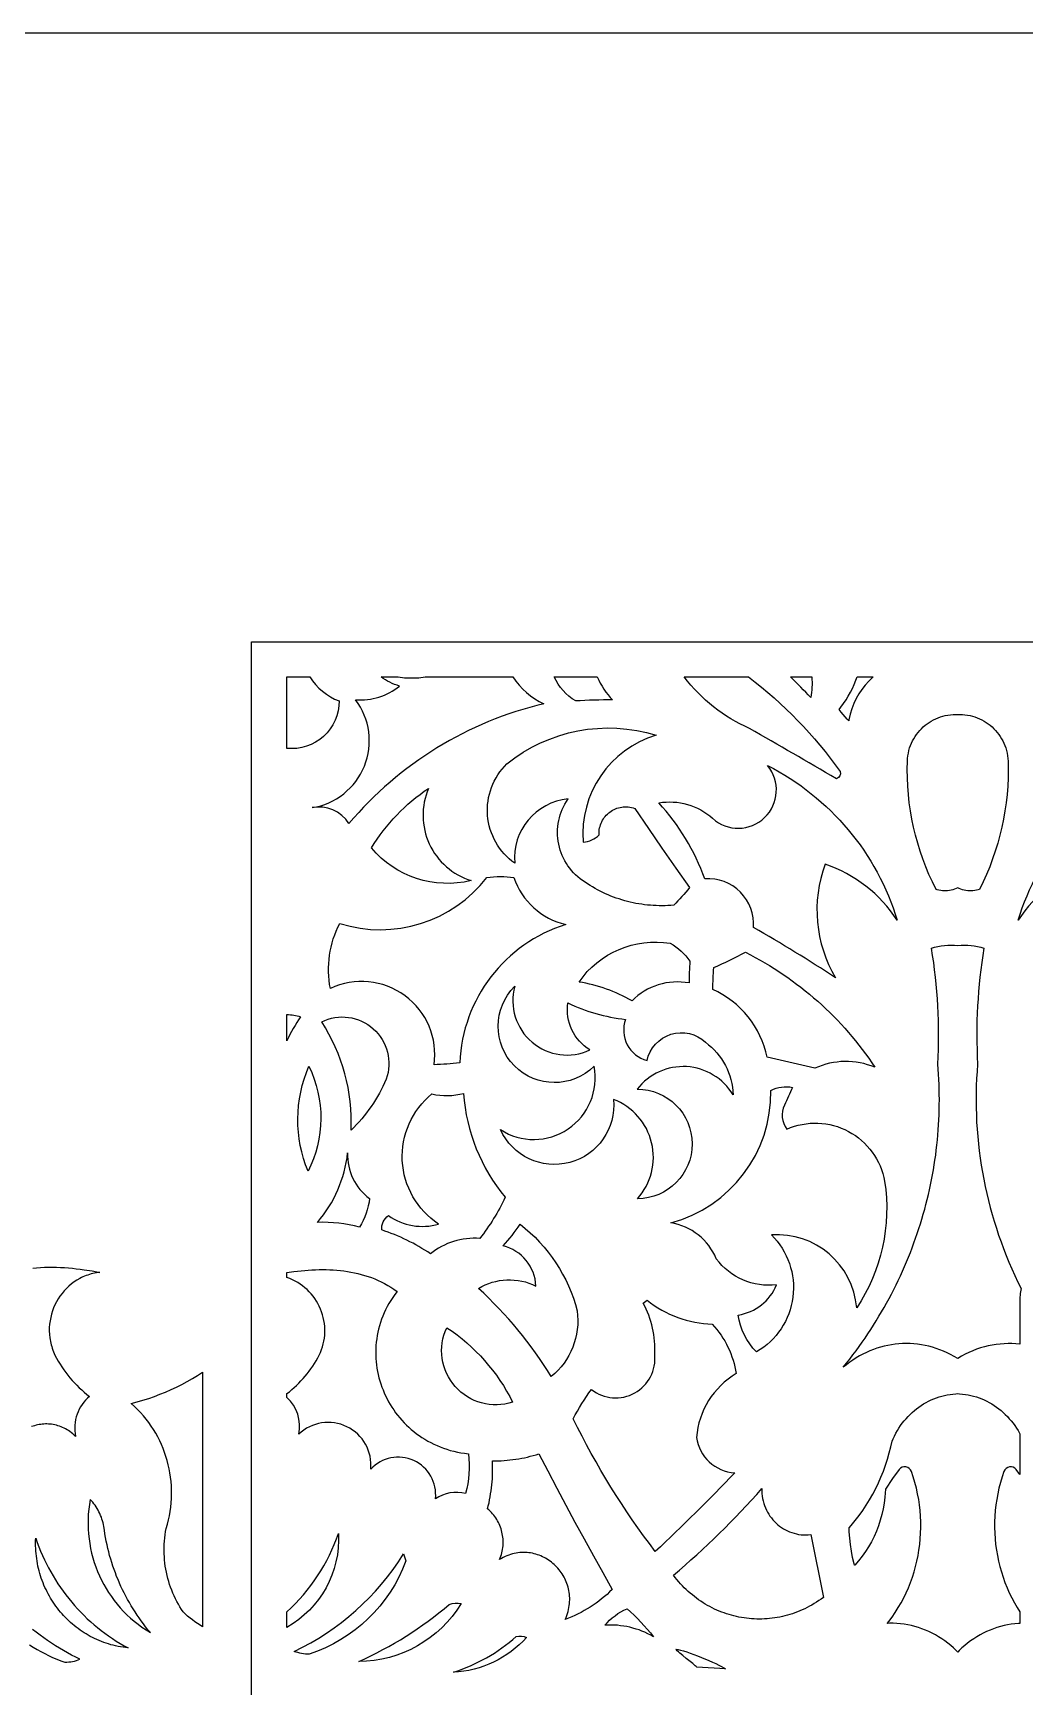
# Model space of a CAD drawing. Extents: x -570 to 570, y -425 to 425.
# Drawn here: x -296.4 to -150.4, y 1.6 to 245 of the extents above; entities that cross this region are included whole.
import ezdxf

# ---------------------------------------------------------------- set-up
doc = ezdxf.new("R2010")
doc.units = 0
doc.layers.add('LAYER_1', color=18, linetype='CONTINUOUS')
doc.layers.add('LAYER_2', color=4, linetype='CONTINUOUS')

msp = doc.modelspace()

# ---------------------------------------------------------------- linework, layer by layer
at = {"layer": 'LAYER_1'}
for points in [[(-251.38, 146.72, -0.448771), (-259.05, 139.74), (-259.05, 150.25), (-255.68, 150.25, 0.155639)], [(-242.69, 150.25), (-241.76, 150.14), (-240.71, 150.1), (-239.65, 150.14), (-238.72, 150.25), (-225.77, 150.25, 0.143754), (-221.21, 146.32, 0.16029), (-249.91, 128.69, 0.30721), (-255.35, 131.02, 0.566428), (-248.93, 146.89, 0.190741), (-242.47, 148.92, -0.090509), (-245.18, 150.25)], [(-211.1, 146.87, 0.013484), (-216.54, 146.73, -0.154386), (-219.7, 150.25), (-213.37, 150.25, 0.092463)], [(-177.62, 136.36, -0.4), (-178.17, 135.26, 0.004418), (-190.96, 142.66, -0.124997), (-200.56, 150.25), (-191.1, 150.25, -0.076399)], [(-181.93, 147.24, 0.009992), (-184.91, 150.25), (-181.8, 150.25, -0.070808)], [(-159.62, 144.74), (-159.24, 144.7), (-158.86, 144.65), (-158.49, 144.58), (-158.13, 144.49), (-157.77, 144.38), (-157.42, 144.25), (-157.08, 144.11), (-156.75, 143.95), (-156.42, 143.77), (-156.11, 143.57), (-155.81, 143.36), (-155.52, 143.14), (-155.24, 142.9), (-154.97, 142.64), (-154.72, 142.37), (-154.48, 142.09), (-154.25, 141.8), (-154.04, 141.49), (-153.85, 141.17), (-153.67, 140.84), (-153.51, 140.5), (-153.36, 140.16), (-153.24, 139.8), (-153.13, 139.43), (-153.04, 139.05), (-152.98, 138.66), (-152.93, 138.27), (-152.9, 137.86, -0.127301), (-157.12, 118.98), (-157.3, 118.92), (-157.55, 118.86), (-157.81, 118.81), (-158.06, 118.78), (-158.32, 118.76), (-158.58, 118.76), (-158.83, 118.78), (-159.09, 118.81), (-159.34, 118.86), (-159.59, 118.93), (-159.83, 119.01), (-160.07, 119.11), (-160.3, 119.22), (-160.31, 119.22), (-160.31, 119.22), (-160.55, 119.11), (-160.79, 119.01), (-161.03, 118.93), (-161.28, 118.86), (-161.53, 118.81), (-161.79, 118.78), (-162.04, 118.76), (-162.3, 118.76), (-162.55, 118.78), (-162.81, 118.81), (-163.07, 118.86), (-163.32, 118.92), (-163.49, 118.98, -0.127301), (-167.71, 137.86), (-167.69, 138.27), (-167.64, 138.66), (-167.57, 139.05), (-167.49, 139.43), (-167.38, 139.8), (-167.25, 140.16), (-167.11, 140.5), (-166.95, 140.84), (-166.77, 141.17), (-166.58, 141.49), (-166.37, 141.8), (-166.14, 142.09), (-165.9, 142.37), (-165.65, 142.64), (-165.38, 142.9), (-165.1, 143.14), (-164.81, 143.36), (-164.51, 143.57), (-164.19, 143.77), (-163.87, 143.95), (-163.54, 144.11), (-163.19, 144.25), (-162.85, 144.38), (-162.49, 144.49), (-162.13, 144.58), (-161.76, 144.65), (-161.38, 144.7), (-161, 144.74), (-160.62, 144.75), (-160.31, 144.74), (-160, 144.75)], [(-226.67, 137.46, -0.250469), (-204.7, 141.68, 0.353746), (-215.44, 125.94, 0.182927), (-213.1, 127.02), (-213.1, 127.28), (-213.09, 127.54), (-213.06, 127.79), (-213.02, 128.03), (-212.96, 128.27), (-212.89, 128.51), (-212.8, 128.73), (-212.7, 128.95), (-212.59, 129.16), (-212.46, 129.36), (-212.33, 129.56), (-212.18, 129.74), (-212.03, 129.92), (-211.86, 130.08), (-211.68, 130.24), (-211.5, 130.38), (-211.3, 130.52), (-211.1, 130.64), (-210.9, 130.75), (-210.68, 130.85), (-210.46, 130.93), (-210.24, 131), (-210.01, 131.06), (-209.77, 131.1), (-209.53, 131.13), (-209.29, 131.15), (-209.05, 131.15), (-208.8, 131.13), (-208.55, 131.1), (-208.31, 131.05), (-208.06, 130.98), (-207.81, 130.9), (-205.84, 127.97), (-203.84, 125.05), (-201.82, 122.14), (-199.78, 119.25, -0.029744), (-202.09, 116.67), (-202.53, 116.63), (-202.96, 116.6), (-203.39, 116.59), (-203.82, 116.58), (-204.25, 116.58), (-204.69, 116.6), (-205.12, 116.62), (-205.54, 116.65), (-205.97, 116.69), (-206.4, 116.74), (-206.82, 116.8), (-207.25, 116.86), (-207.67, 116.94), (-208.09, 117.02), (-208.51, 117.12), (-208.92, 117.22), (-209.33, 117.33), (-209.75, 117.45), (-210.15, 117.58), (-210.56, 117.72), (-210.96, 117.87), (-211.36, 118.02), (-211.76, 118.19), (-212.15, 118.36), (-212.54, 118.54), (-212.93, 118.73), (-213.31, 118.93), (-213.69, 119.14), (-214.06, 119.36), (-214.43, 119.58), (-214.8, 119.81), (-215.16, 120.05, -0.429437), (-217.66, 132.3, 0.410285), (-225.52, 122.85, -0.467604)], [(-188.29, 137.21, -0.203895), (-169.21, 114.45, 0.168305), (-179.82, 122.7, 0.226899), (-178.29, 105.99, 0.01483), (-190.37, 113.39, 0.458333), (-197.51, 120.53, 0.097316), (-204.3, 131.73, -0.229894), (-196.4, 129.45, 0.930701)], [(-132.33, 137.21, 0.930701), (-124.22, 129.45, -0.229894), (-116.32, 131.73, 0.097316), (-123.11, 120.53, 0.458333), (-130.25, 113.39, 0.01483), (-142.33, 105.99, 0.226899), (-140.79, 122.7, 0.168305), (-151.41, 114.45, -0.203895)], [(-238.2, 133.86, 0.445111), (-231.93, 120.29, -0.284998), (-246.6, 125.09, -0.110537)], [(-229.6, 120.75, -0.071429), (-225.65, 120.75, 0.260176), (-218, 113.83, 0.315589), (-233.61, 93.49, -0.018892), (-237.39, 93.18, 0.598525), (-252.65, 104.39, -0.172229), (-251.25, 113.98, 0.313845)], [(-216.05, 105.36, -0.290286), (-202.62, 111.07, -0.115727), (-199.73, 108.43, 0.020178), (-199.84, 105.22, 0.250344), (-208.25, 102.58, 0.093313)], [(-191.54, 109.74, -0.131494), (-172.5, 92.81, 0.210762), (-181.32, 92.67), (-188.36, 94.29, 0.242101), (-196.37, 104.27, -0.014201), (-196.2, 107.48, 0.015613)], [(-160.31, 110.72), (-159.82, 110.77), (-159.33, 110.8), (-158.84, 110.79), (-158.35, 110.76), (-157.87, 110.7), (-157.39, 110.6), (-156.92, 110.49), (-156.45, 110.34), (-156.62, 109.28), (-156.77, 108.22), (-156.91, 107.16), (-157.03, 106.1), (-157.14, 105.03), (-157.24, 103.97), (-157.32, 102.9), (-157.38, 101.84), (-157.43, 100.77), (-157.47, 99.7), (-157.49, 98.63), (-157.5, 97.56), (-157.49, 96.49), (-157.46, 95.42), (-157.43, 94.36), (-157.37, 93.29), (-157.46, 92.22), (-157.52, 91.15), (-157.57, 90.08), (-157.59, 89.01), (-157.6, 87.94), (-157.59, 86.87), (-157.56, 85.81), (-157.52, 84.75), (-157.45, 83.69), (-157.36, 82.63), (-157.26, 81.57), (-157.14, 80.51), (-157, 79.46), (-156.84, 78.41), (-156.67, 77.37), (-156.47, 76.33), (-156.26, 75.29), (-156.03, 74.25), (-155.78, 73.22), (-155.52, 72.19), (-155.23, 71.17), (-154.93, 70.15), (-154.62, 69.14), (-154.28, 68.13), (-153.93, 67.13), (-153.55, 66.13), (-153.17, 65.14), (-152.76, 64.15), (-152.34, 63.17), (-151.9, 62.19), (-151.44, 61.22), (-150.97, 60.26, 0.048084), (-151.17, 58.25), (-151.17, 52.07), (-151.74, 52.12), (-152.32, 52.15), (-152.9, 52.16), (-153.48, 52.14), (-154.06, 52.09), (-154.65, 52.03), (-155.23, 51.93), (-155.8, 51.82), (-156.38, 51.67), (-156.95, 51.51), (-157.52, 51.32), (-158.09, 51.1), (-158.65, 50.86), (-159.21, 50.59), (-159.76, 50.3), (-160.31, 49.98), (-160.82, 50.28), (-161.35, 50.56), (-161.87, 50.82), (-162.4, 51.05), (-162.94, 51.26), (-163.48, 51.45), (-164.02, 51.61), (-164.57, 51.76), (-165.11, 51.88), (-165.66, 51.98), (-166.21, 52.06), (-166.76, 52.11), (-167.31, 52.15), (-167.86, 52.16), (-168.41, 52.15), (-168.96, 52.12), (-169.5, 52.06), (-170.04, 51.99), (-170.59, 51.89), (-171.12, 51.77), (-171.66, 51.63), (-172.19, 51.47), (-172.71, 51.29), (-173.23, 51.08), (-173.75, 50.86), (-174.25, 50.61), (-174.75, 50.34), (-175.25, 50.05), (-175.74, 49.74), (-176.21, 49.41), (-176.68, 49.05), (-177.15, 48.68), (-176.66, 49.28), (-176.19, 49.88), (-175.73, 50.49), (-175.27, 51.11), (-174.82, 51.73), (-174.38, 52.35), (-173.95, 52.97), (-173.52, 53.61), (-173.11, 54.24), (-172.7, 54.88), (-172.3, 55.52), (-171.9, 56.17), (-171.52, 56.82), (-171.14, 57.47), (-170.78, 58.13), (-170.42, 58.79), (-170.06, 59.45), (-169.72, 60.12), (-169.39, 60.79), (-169.06, 61.46), (-168.74, 62.14), (-168.43, 62.82), (-168.13, 63.51), (-167.84, 64.19), (-167.55, 64.88), (-167.28, 65.57), (-167.01, 66.27), (-166.75, 66.97), (-166.5, 67.67), (-166.26, 68.37), (-166.02, 69.07), (-165.8, 69.78), (-165.58, 70.49), (-165.37, 71.2), (-165.17, 71.92), (-164.98, 72.64), (-164.8, 73.35), (-164.63, 74.08), (-164.46, 74.8), (-164.31, 75.52), (-164.16, 76.25), (-164.02, 76.98), (-163.89, 77.71), (-163.77, 78.44), (-163.66, 79.17), (-163.55, 79.9), (-163.46, 80.64), (-163.38, 81.38), (-163.3, 82.12), (-163.23, 82.85), (-163.17, 83.59), (-163.12, 84.34), (-163.08, 85.08), (-163.05, 85.82), (-163.03, 86.57), (-163.02, 87.31), (-163.01, 88.06), (-163.02, 88.8), (-163.03, 89.55), (-163.06, 90.3), (-163.09, 91.04), (-163.13, 91.79), (-163.18, 92.54), (-163.24, 93.29), (-163.19, 94.36), (-163.15, 95.42), (-163.13, 96.49), (-163.12, 97.56), (-163.13, 98.63), (-163.15, 99.7), (-163.18, 100.77), (-163.23, 101.84), (-163.3, 102.9), (-163.38, 103.97), (-163.47, 105.03), (-163.58, 106.1), (-163.71, 107.16), (-163.84, 108.22), (-164, 109.28), (-164.17, 110.34), (-163.7, 110.49), (-163.23, 110.6), (-162.75, 110.7), (-162.26, 110.76), (-161.77, 110.79), (-161.29, 110.8), (-160.8, 110.77)], [(-225.5, 104.73, 0.639339), (-214.44, 95.36, -0.297019), (-217.7, 102.28, 0.081447), (-209.21, 99.86, 0.43557), (-206.04, 93.8, -0.585279), (-197.42, 96.49, -0.231059), (-193.38, 88.76, 0.528721), (-207.48, 89.6, -1), (-207.44, 73.48, 0.527165), (-210.97, 88.08, -0.846436), (-227.62, 83.64, 0.660776), (-213.84, 92.96, -1)], [(-257.04, 100.24, 0.036253), (-259.05, 96.72), (-259.05, 100.59, -0.071659)], [(-253.93, 99.51, -0.674396), (-244.44, 91.05, -0.099546), (-249.59, 83.57, 0.154799)], [(-255.8, 92.96, -0.235088), (-255.94, 77.51, -0.202648)], [(-233.04, 88.97, 0.157976), (-226.9, 73.68, -0.054599), (-230.67, 67.62, 0.194819), (-237.91, 65.36, 0.070676), (-245.1, 68.88, -0.244526), (-244.11, 71, 0.229925), (-236.72, 69.75, -0.506566), (-237.7, 88.9, 0.122041)], [(-187.81, 89.4, -0.180266), (-184.61, 89.85, 0.015682), (-185.8, 87.24, 0.285149), (-185.45, 83.72, -0.486535), (-171.06, 76.04, -0.186909), (-175.18, 57.42, 0.411118), (-187.73, 68.15, -0.493524), (-189.92, 50.93, -0.167096), (-192.6, 56.36, 0.260252), (-186.96, 60.8, -0.27), (-195.84, 64.63, 0.263043), (-202.54, 69.91, 0.343767)], [(-250.11, 80.22, 0.253658), (-246.87, 73.52, -0.106904), (-248.35, 69.29, 0.071392), (-254.55, 70, 0.152277)], [(-224.72, 69.73, -0.166617), (-216.32, 56.96, -0.260364), (-220.13, 47.3, 0.070225), (-230.85, 60.28, -0.255113), (-222.39, 60.63, 0.328175), (-227.23, 66.56, 0.048)], [(-242.83, 59.84), (-243.16, 59.4), (-243.47, 58.96), (-243.76, 58.51), (-244.03, 58.06), (-244.28, 57.6), (-244.52, 57.14), (-244.74, 56.67), (-244.93, 56.21), (-245.11, 55.73), (-245.28, 55.26), (-245.42, 54.78), (-245.55, 54.3), (-245.66, 53.82), (-245.76, 53.34), (-245.83, 52.86), (-245.89, 52.38), (-245.94, 51.89), (-245.96, 51.41), (-245.98, 50.93), (-245.97, 50.45), (-245.95, 49.97), (-245.91, 49.49), (-245.86, 49.01), (-245.79, 48.54), (-245.71, 48.07), (-245.61, 47.6), (-245.5, 47.14), (-245.37, 46.68), (-245.23, 46.23), (-245.07, 45.77), (-244.9, 45.33), (-244.72, 44.89), (-244.52, 44.46), (-244.31, 44.03), (-244.08, 43.61), (-243.84, 43.19), (-243.59, 42.78), (-243.32, 42.39), (-243.04, 41.99), (-242.75, 41.61), (-242.45, 41.24), (-242.13, 40.87), (-241.8, 40.52), (-241.46, 40.17), (-241.11, 39.84), (-240.74, 39.51), (-240.36, 39.2), (-239.98, 38.9), (-239.58, 38.61), (-239.17, 38.33), (-238.74, 38.07), (-238.31, 37.82), (-237.87, 37.58), (-237.42, 37.35), (-236.95, 37.14), (-236.48, 36.95), (-235.99, 36.76), (-235.5, 36.6), (-235, 36.45), (-234.48, 36.31), (-233.96, 36.19), (-233.43, 36.09), (-232.89, 36.01), (-232.34, 35.94, -0.101667), (-232.75, 30.1, 0.20843), (-237.18, 29.33, 0.726017), (-246.7, 33.66, 0.696648), (-257.31, 38.81, 0.264115), (-259.05, 44.24), (-259.05, 44.79, 0.108482), (-254.29, 50.45, 0.450074), (-259.05, 61.89), (-259.05, 62.61), (-258.01, 62.76), (-256.95, 62.88), (-256.43, 62.93), (-255.9, 62.97), (-255.37, 63), (-254.84, 63.03), (-254.32, 63.04), (-253.79, 63.05), (-253.27, 63.04), (-252.74, 63.03), (-252.22, 63), (-251.7, 62.96), (-251.18, 62.91), (-250.66, 62.85), (-250.15, 62.78), (-249.63, 62.69), (-249.12, 62.59), (-248.61, 62.47), (-248.11, 62.34), (-247.61, 62.2), (-247.11, 62.04), (-246.62, 61.86), (-246.13, 61.67), (-245.64, 61.46), (-245.16, 61.24), (-244.69, 60.99), (-244.21, 60.73), (-243.75, 60.45), (-243.29, 60.15)], [(-206.03, 58.53, 0.16006), (-196.43, 55.01, -0.14921), (-192.91, 47.74, 0.243063), (-198.76, 38.36, 0.357023), (-193.12, 33.14, -0.015353), (-204.83, 21.57, -0.049505), (-216.89, 41.11, -0.043369), (-214.21, 45.41, 0.664616), (-204.9, 50.56, 0.134719), (-206.59, 58.11)], [(-235.51, 54.5, -0.130387), (-225.82, 43.55, -0.658893)], [(-160.02, 44.78), (-159.6, 44.74), (-159.18, 44.69), (-158.77, 44.62), (-158.36, 44.53), (-157.96, 44.43), (-157.56, 44.31), (-157.17, 44.17), (-156.78, 44.02), (-156.4, 43.86), (-156.03, 43.68), (-155.66, 43.48), (-155.3, 43.28), (-154.94, 43.05), (-154.6, 42.82), (-154.26, 42.56), (-153.93, 42.3), (-153.61, 42.02), (-153.3, 41.73), (-153, 41.43), (-152.71, 41.11), (-152.43, 40.78), (-152.16, 40.44), (-151.9, 40.09), (-151.66, 39.72), (-151.42, 39.35), (-151.2, 38.96), (-151.17, 38.89), (-151.17, 32.91), (-151.68, 33.61, 0.606754), (-153.5, 33.33), (-153.77, 32.54), (-154.01, 31.72), (-154.23, 30.9), (-154.41, 30.07), (-154.56, 29.24), (-154.69, 28.41), (-154.78, 27.58), (-154.84, 26.75), (-154.88, 25.91), (-154.88, 25.08), (-154.86, 24.25), (-154.8, 23.42), (-154.72, 22.6), (-154.61, 21.78), (-154.47, 20.97), (-154.3, 20.16), (-154.11, 19.36), (-153.88, 18.56), (-153.63, 17.78), (-153.35, 17.01), (-153.05, 16.24), (-152.71, 15.49), (-152.35, 14.75), (-151.97, 14.02), (-151.55, 13.31), (-151.17, 12.69), (-151.17, 10.98), (-151.34, 10.97), (-151.88, 10.93), (-152.42, 10.86), (-152.96, 10.77), (-153.49, 10.66), (-154.01, 10.52), (-154.53, 10.37), (-155.05, 10.19), (-155.55, 10), (-156.05, 9.78), (-156.54, 9.55), (-157.02, 9.29), (-157.49, 9.02), (-157.95, 8.73), (-158.41, 8.41), (-158.85, 8.08), (-159.28, 7.73), (-159.69, 7.37), (-160.1, 6.98), (-160.31, 6.77), (-160.52, 6.98), (-160.92, 7.37), (-161.34, 7.73), (-161.77, 8.08), (-162.21, 8.41), (-162.66, 8.73), (-163.12, 9.02), (-163.6, 9.29), (-164.08, 9.55), (-164.57, 9.78), (-165.07, 10), (-165.57, 10.19), (-166.08, 10.37), (-166.6, 10.52), (-167.13, 10.66), (-167.66, 10.77), (-168.2, 10.86), (-168.73, 10.93), (-169.28, 10.97), (-169.82, 11), (-170.37, 11), (-170.68, 10.99), (-170.46, 11.26), (-169.97, 11.92), (-169.5, 12.61), (-169.06, 13.31), (-168.65, 14.02), (-168.26, 14.75), (-167.9, 15.49), (-167.57, 16.24), (-167.26, 17.01), (-166.98, 17.78), (-166.73, 18.56), (-166.51, 19.36), (-166.31, 20.16), (-166.15, 20.97), (-166.01, 21.78), (-165.9, 22.6), (-165.81, 23.42), (-165.76, 24.25), (-165.73, 25.08), (-165.74, 25.91), (-165.77, 26.75), (-165.84, 27.58), (-165.93, 28.41), (-166.05, 29.24), (-166.21, 30.07), (-166.39, 30.9), (-166.6, 31.72), (-166.85, 32.54), (-167.12, 33.33, 0.606754), (-168.93, 33.61), (-169.89, 32.31), (-170.95, 30.75), (-171.03, 29.57), (-171.14, 28.7), (-171.28, 27.84), (-171.47, 26.99), (-171.7, 26.16), (-171.97, 25.35), (-172.28, 24.55), (-172.62, 23.77), (-173, 23.01), (-173.42, 22.27), (-173.88, 21.55), (-174.37, 20.87), (-174.9, 20.2), (-175.46, 19.57), (-175.49, 19.54), (-175.55, 19.77), (-175.77, 20.7), (-175.95, 21.63), (-176.1, 22.57), (-176.21, 23.52), (-176.28, 24.47), (-176.3, 25.04), (-175.97, 25.41), (-175.38, 26.13), (-174.82, 26.87), (-174.28, 27.62), (-173.76, 28.4), (-173.28, 29.19), (-172.82, 30), (-172.38, 30.83), (-171.98, 31.67), (-171.6, 32.52), (-171.25, 33.39), (-170.93, 34.28), (-170.64, 35.17), (-170.38, 36.08), (-170.14, 36.99), (-169.96, 37.81), (-169.82, 38.15), (-169.62, 38.56), (-169.41, 38.96), (-169.19, 39.35), (-168.96, 39.72), (-168.71, 40.09), (-168.46, 40.44), (-168.19, 40.78), (-167.91, 41.11), (-167.62, 41.43), (-167.32, 41.73), (-167, 42.02), (-166.68, 42.3), (-166.36, 42.56), (-166.02, 42.82), (-165.67, 43.05), (-165.32, 43.28), (-164.96, 43.48), (-164.59, 43.68), (-164.21, 43.86), (-163.83, 44.02), (-163.44, 44.17), (-163.05, 44.31), (-162.65, 44.43), (-162.25, 44.53), (-161.84, 44.62), (-161.43, 44.69), (-161.02, 44.74), (-160.6, 44.78), (-160.31, 44.79)], [(-251.45, 24.23, -0.283219), (-259.05, 10.39), (-259.05, 12.68, 0.124794)], [(-241.53, 20.17, -0.228526), (-255.75, 6.45, -0.088638), (-257.97, 6.86, 0.14465), (-241.9, 21.21)], [(-235.15, 13.78, -0.152933), (-233.42, 13.9, -0.262057), (-248.47, 5.38, 0.071113)], [(-225.3, 9.04, -0.180062), (-223.76, 8.92, -0.199902), (-234.54, 3.79, 0.103073)]]:
    msp.add_lwpolyline(points, format="xyb", close=True, dxfattribs=at)
for points in [[(-172.75, 150.25), (-172.86, 150.16), (-173.41, 149.62), (-173.93, 149.04), (-174.41, 148.42), (-174.84, 147.76), (-175.24, 147.06), (-175.58, 146.33), (-175.88, 145.56), (-176.12, 144.76), (-176.31, 143.94), (-176.33, 143.78), (-176.56, 144.04), (-177.44, 145.07), (-177.77, 145.47), (-177.5, 145.8), (-177.11, 146.33), (-176.75, 146.88), (-176.41, 147.43), (-176.09, 148), (-175.8, 148.57), (-175.53, 149.16), (-175.29, 149.76), (-175.11, 150.25)], [(-274.33, 12.67), (-274.56, 13.02), (-274.8, 13.41), (-275.03, 13.8), (-275.25, 14.21), (-275.46, 14.61), (-275.65, 15.03), (-275.84, 15.45), (-276.01, 15.87), (-276.17, 16.3), (-276.32, 16.73), (-276.45, 17.17), (-276.58, 17.61), (-276.69, 18.05), (-276.79, 18.5), (-276.87, 18.95), (-276.95, 19.4), (-277.01, 19.86), (-277.06, 20.32), (-277.09, 20.78), (-277.12, 21.24), (-277.13, 21.7), (-277.12, 22.16), (-277.11, 22.63), (-277.08, 23.09), (-277.04, 23.56), (-276.98, 24.02), (-276.91, 24.49), (-276.83, 24.95), (-276.65, 25.57), (-276.49, 26.2), (-276.35, 26.83), (-276.24, 27.46), (-276.15, 28.09), (-276.09, 28.72), (-276.05, 29.36), (-276.03, 29.99), (-276.03, 30.62), (-276.06, 31.25), (-276.1, 31.87), (-276.17, 32.5), (-276.27, 33.12), (-276.38, 33.73), (-276.52, 34.34), (-276.67, 34.95), (-276.85, 35.54), (-277.05, 36.13), (-277.27, 36.72), (-277.51, 37.29), (-277.77, 37.86), (-278.05, 38.42), (-278.35, 38.97), (-278.68, 39.5), (-279.02, 40.03), (-279.38, 40.54), (-279.76, 41.05), (-280.16, 41.53), (-280.58, 42.01), (-281.02, 42.47), (-281.47, 42.92), (-281.95, 43.35), (-281.09, 43.57), (-280.24, 43.82), (-279.39, 44.09), (-278.56, 44.38), (-277.73, 44.7), (-276.9, 45.03), (-276.09, 45.38), (-275.29, 45.75), (-274.5, 46.15), (-273.72, 46.56), (-272.95, 47), (-272.2, 47.46), (-271.46, 47.94), (-271.45, 47.95), (-271.45, 10.48), (-271.83, 10.72), (-272.21, 10.96), (-272.59, 11.22), (-272.95, 11.49), (-273.31, 11.77), (-273.66, 12.06), (-274, 12.36)], [(-221.97, 35.93), (-220.65, 33.41), (-219.33, 30.9), (-217.99, 28.4), (-216.65, 25.9), (-215.29, 23.41), (-213.93, 20.93), (-212.56, 18.45), (-211.17, 15.97), (-211.55, 15.61), (-211.93, 15.26), (-212.32, 14.92), (-212.72, 14.59), (-213.13, 14.27), (-213.54, 13.96), (-213.96, 13.67), (-214.4, 13.39), (-214.83, 13.12), (-215.28, 12.86), (-215.73, 12.61), (-216.19, 12.38), (-216.66, 12.16), (-217.13, 11.95), (-217.6, 11.76), (-218.09, 11.58), (-217.96, 11.87), (-217.85, 12.16), (-217.75, 12.45), (-217.66, 12.74), (-217.59, 13.03), (-217.53, 13.31), (-217.49, 13.6), (-217.45, 13.88), (-217.43, 14.17), (-217.42, 14.45), (-217.42, 14.73), (-217.43, 15), (-217.46, 15.27), (-217.49, 15.54), (-217.54, 15.81), (-217.6, 16.07), (-217.66, 16.33), (-217.74, 16.59), (-217.82, 16.84), (-217.92, 17.09), (-218.02, 17.33), (-218.14, 17.57), (-218.26, 17.81), (-218.39, 18.03), (-218.53, 18.26), (-218.68, 18.47), (-218.83, 18.69), (-218.99, 18.89), (-219.16, 19.09), (-219.34, 19.28), (-219.52, 19.47), (-219.71, 19.65), (-219.91, 19.82), (-220.11, 19.98), (-220.32, 20.14), (-220.53, 20.29), (-220.75, 20.43), (-220.97, 20.56), (-221.2, 20.69), (-221.44, 20.8), (-221.67, 20.91), (-221.91, 21.01), (-222.16, 21.09), (-222.41, 21.17), (-222.66, 21.24), (-222.91, 21.3), (-223.17, 21.35), (-223.43, 21.38), (-223.7, 21.41), (-223.96, 21.43), (-224.23, 21.43), (-224.5, 21.42), (-224.77, 21.4), (-225.04, 21.37), (-225.31, 21.33), (-225.58, 21.28), (-225.85, 21.21), (-226.13, 21.13), (-226.4, 21.04), (-226.67, 20.93), (-226.94, 20.81), (-227.21, 20.68), (-227.48, 20.53), (-227.75, 20.37), (-227.65, 20.61), (-227.56, 20.86), (-227.48, 21.11), (-227.41, 21.37), (-227.35, 21.62), (-227.31, 21.87), (-227.27, 22.13), (-227.24, 22.39), (-227.23, 22.64), (-227.22, 22.9), (-227.22, 23.16), (-227.24, 23.41), (-227.26, 23.66), (-227.3, 23.92), (-227.34, 24.17), (-227.39, 24.42), (-227.46, 24.66), (-227.53, 24.91), (-227.61, 25.15), (-227.7, 25.38), (-227.8, 25.62), (-227.91, 25.85), (-228.03, 26.07), (-228.16, 26.29), (-228.3, 26.51), (-228.45, 26.72), (-228.6, 26.93), (-228.77, 27.12), (-228.94, 27.32), (-229.12, 27.51), (-229.31, 27.69), (-229.51, 27.86), (-229.41, 28.29), (-229.3, 28.72), (-229.21, 29.16), (-229.13, 29.6), (-229.06, 30.04), (-228.99, 30.48), (-228.93, 30.92), (-228.88, 31.36), (-228.84, 31.8), (-228.81, 32.25), (-228.79, 32.69), (-228.78, 33.14), (-228.77, 33.58), (-228.77, 34.03), (-228.79, 34.47), (-228.81, 34.92), (-228.37, 34.91), (-227.94, 34.92), (-227.51, 34.93), (-227.07, 34.96), (-226.64, 34.99), (-226.21, 35.03), (-225.78, 35.08), (-225.35, 35.14), (-224.92, 35.21), (-224.49, 35.28), (-224.07, 35.37), (-223.64, 35.46), (-223.22, 35.57), (-222.8, 35.68), (-222.38, 35.8)], [(-279.15, 9.65), (-279.5, 10.06), (-279.84, 10.48), (-280.17, 10.91), (-280.49, 11.34), (-280.8, 11.78), (-281.11, 12.22), (-281.4, 12.67), (-281.69, 13.12), (-281.97, 13.58), (-282.24, 14.04), (-282.51, 14.51), (-282.76, 14.98), (-283.01, 15.46), (-283.25, 15.94), (-283.48, 16.43), (-283.7, 16.92), (-283.91, 17.42), (-284.11, 17.91), (-284.3, 18.42), (-284.49, 18.92), (-284.66, 19.43), (-284.83, 19.94), (-284.99, 20.46), (-285.14, 20.98), (-285.27, 21.5), (-285.4, 22.03), (-285.52, 22.56), (-285.63, 23.09), (-285.73, 23.62), (-285.83, 24.16), (-285.91, 24.7), (-285.98, 25.24), (-286.04, 25.52), (-286.1, 25.8), (-286.18, 26.07), (-286.27, 26.34), (-286.36, 26.61), (-286.47, 26.88), (-286.58, 27.14), (-286.71, 27.39), (-286.84, 27.64), (-286.98, 27.89), (-287.13, 28.13), (-287.29, 28.36), (-287.46, 28.59), (-287.63, 28.81), (-287.82, 29.03), (-288.01, 29.24), (-288.13, 28.5), (-288.22, 27.77), (-288.28, 27.04), (-288.32, 26.31), (-288.32, 25.59), (-288.3, 24.87), (-288.25, 24.15), (-288.17, 23.43), (-288.07, 22.73), (-287.94, 22.02), (-287.79, 21.33), (-287.61, 20.64), (-287.4, 19.96), (-287.17, 19.29), (-286.92, 18.63), (-286.64, 17.98), (-286.33, 17.35), (-286.01, 16.72), (-285.66, 16.11), (-285.29, 15.51), (-284.89, 14.92), (-284.47, 14.36), (-284.03, 13.8), (-283.57, 13.26), (-283.09, 12.74), (-282.59, 12.24), (-282.07, 11.76), (-281.52, 11.29), (-280.96, 10.85), (-280.38, 10.43), (-279.77, 10.03)], [(-189.15, 30.83), (-189.15, 30.45), (-189.13, 30.08), (-189.09, 29.71), (-189.03, 29.35), (-188.95, 29), (-188.86, 28.65), (-188.74, 28.32), (-188.61, 27.99), (-188.47, 27.67), (-188.31, 27.36), (-188.13, 27.06), (-187.94, 26.77), (-187.74, 26.5), (-187.52, 26.23), (-187.29, 25.98), (-187.04, 25.74), (-186.79, 25.51), (-186.52, 25.3), (-186.25, 25.1), (-185.96, 24.92), (-185.67, 24.75), (-185.36, 24.6), (-185.05, 24.46), (-184.73, 24.34), (-184.4, 24.24), (-184.06, 24.16), (-183.72, 24.09), (-183.37, 24.04), (-183.02, 24.02), (-182.66, 24.01), (-182.3, 24.03), (-181.94, 24.06), (-180.08, 14.81), (-180.41, 14.57), (-180.75, 14.34), (-181.08, 14.11), (-181.42, 13.9), (-181.77, 13.69), (-182.12, 13.5), (-182.47, 13.32), (-182.82, 13.14), (-183.18, 12.98), (-183.54, 12.82), (-183.9, 12.67), (-184.26, 12.54), (-184.63, 12.41), (-185, 12.29), (-185.37, 12.19), (-185.74, 12.09), (-186.11, 12), (-186.48, 11.92), (-186.86, 11.85), (-187.24, 11.79), (-187.61, 11.74), (-187.99, 11.7), (-188.37, 11.66), (-188.75, 11.64), (-189.12, 11.63), (-189.5, 11.62), (-189.88, 11.63), (-190.26, 11.64), (-190.64, 11.67), (-191.01, 11.7), (-191.39, 11.74), (-191.76, 11.79), (-192.13, 11.85), (-192.51, 11.92), (-192.88, 12), (-193.24, 12.09), (-193.61, 12.18), (-193.97, 12.29), (-194.34, 12.4), (-194.69, 12.52), (-195.05, 12.66), (-195.41, 12.8), (-195.76, 12.95), (-196.1, 13.1), (-196.45, 13.27), (-196.79, 13.45), (-197.13, 13.63), (-197.46, 13.82), (-197.79, 14.03), (-198.12, 14.24), (-198.44, 14.46), (-198.75, 14.69), (-199.07, 14.92), (-199.37, 15.17), (-199.68, 15.42), (-199.97, 15.68), (-200.27, 15.95), (-200.55, 16.23), (-200.83, 16.52), (-201.11, 16.82), (-201.38, 17.12), (-201.64, 17.43), (-201.9, 17.76), (-202.14, 18.08), (-201.28, 18.82), (-200.42, 19.56), (-199.57, 20.32), (-198.72, 21.08), (-197.88, 21.85), (-197.05, 22.62), (-196.23, 23.41), (-195.41, 24.2), (-194.6, 25), (-193.8, 25.81), (-193.01, 26.63), (-192.22, 27.45), (-191.44, 28.28), (-190.67, 29.12), (-189.9, 29.97)], [(-282.43, 7.37), (-282.8, 7.42), (-283.17, 7.47), (-283.54, 7.53), (-283.9, 7.6), (-284.26, 7.67), (-284.62, 7.76), (-284.98, 7.85), (-285.33, 7.96), (-285.67, 8.07), (-286.02, 8.19), (-286.35, 8.32), (-286.69, 8.45), (-287.02, 8.6), (-287.35, 8.75), (-287.67, 8.91), (-287.99, 9.07), (-288.3, 9.25), (-288.61, 9.43), (-288.91, 9.62), (-289.21, 9.81), (-289.5, 10.01), (-289.79, 10.22), (-290.08, 10.44), (-290.35, 10.66), (-290.63, 10.89), (-290.89, 11.13), (-291.16, 11.37), (-291.41, 11.61), (-291.66, 11.87), (-291.91, 12.13), (-292.15, 12.39), (-292.38, 12.66), (-292.61, 12.94), (-292.83, 13.22), (-293.04, 13.5), (-293.25, 13.79), (-293.45, 14.09), (-293.64, 14.39), (-293.83, 14.7), (-294.01, 15.01), (-294.18, 15.32), (-294.35, 15.64), (-294.51, 15.97), (-294.66, 16.29), (-294.81, 16.63), (-294.94, 16.96), (-295.07, 17.3), (-295.2, 17.64), (-295.31, 17.99), (-295.42, 18.34), (-295.51, 18.7), (-295.6, 19.05), (-295.69, 19.41), (-295.76, 19.78), (-295.83, 20.14), (-295.88, 20.51), (-295.93, 20.88), (-295.97, 21.25), (-296, 21.63), (-296.03, 22.01), (-296.04, 22.39), (-296.04, 22.77), (-296.04, 23.16), (-296.03, 23.54), (-295.8, 22.89), (-295.55, 22.25), (-295.3, 21.61), (-295.03, 20.98), (-294.74, 20.36), (-294.44, 19.75), (-294.13, 19.15), (-293.8, 18.55), (-293.46, 17.96), (-293.11, 17.39), (-292.75, 16.82), (-292.37, 16.26), (-291.98, 15.71), (-291.58, 15.17), (-291.16, 14.64), (-290.73, 14.12), (-290.3, 13.61), (-289.85, 13.11), (-289.38, 12.62), (-288.91, 12.15), (-288.43, 11.68), (-287.93, 11.23), (-287.43, 10.79), (-286.91, 10.36), (-286.38, 9.94), (-285.85, 9.53), (-285.3, 9.14), (-284.74, 8.76), (-284.18, 8.39), (-283.6, 8.04), (-283.02, 7.7)], [(-208.98, 13.15), (-208.46, 12.68), (-207.95, 12.19), (-207.44, 11.69), (-206.95, 11.18), (-206.47, 10.65), (-206, 10.12), (-205.54, 9.58), (-205.09, 9.02), (-205.5, 9.25), (-205.92, 9.47), (-206.35, 9.67), (-206.78, 9.85), (-207.22, 10.02), (-207.66, 10.16), (-208.11, 10.3), (-208.56, 10.41), (-209.01, 10.51), (-209.47, 10.59), (-209.93, 10.65), (-210.39, 10.7), (-210.86, 10.72), (-211.32, 10.73), (-211.79, 10.72), (-212.25, 10.7), (-211.91, 11.09), (-211.54, 11.46), (-211.15, 11.8), (-210.75, 12.12), (-210.33, 12.42), (-209.89, 12.69), (-209.44, 12.93)], [(-201.78, 7.21), (-201.47, 7.15), (-201.1, 7.06), (-200.67, 6.93), (-200.2, 6.78), (-199.69, 6.61), (-199.15, 6.41), (-198.6, 6.2), (-198.04, 5.98), (-196.94, 5.52), (-196.42, 5.29), (-195.93, 5.06), (-195.48, 4.84), (-195.08, 4.64), (-194.75, 4.45), (-194.48, 4.29), (-198.7, 4.52), (-198.8, 4.63), (-198.93, 4.75), (-199.3, 5.07), (-200.27, 5.84), (-200.78, 6.24), (-201.23, 6.62), (-201.42, 6.8), (-201.58, 6.95), (-201.7, 7.09)]]:
    msp.add_lwpolyline(points, close=True, dxfattribs=at)
for points in [[(-296.46, 63.25), (-295.89, 63.31), (-295.31, 63.35), (-294.73, 63.38), (-294.15, 63.4), (-293.56, 63.4), (-292.98, 63.39), (-292.39, 63.37), (-291.81, 63.34), (-291.22, 63.3), (-290.63, 63.24), (-290.05, 63.18), (-289.46, 63.11), (-288.88, 63.03), (-287.72, 62.84), (-286.57, 62.64), (-286.83, 62.6), (-287.1, 62.56), (-287.35, 62.52), (-287.61, 62.46), (-287.86, 62.4), (-288.11, 62.32), (-288.36, 62.25), (-288.6, 62.16), (-288.83, 62.07), (-289.07, 61.97), (-289.29, 61.86), (-289.52, 61.75), (-289.95, 61.5), (-290.37, 61.23), (-290.77, 60.94), (-291.14, 60.62), (-291.5, 60.28), (-291.84, 59.92), (-292.15, 59.55), (-292.45, 59.15), (-292.72, 58.75), (-292.96, 58.32), (-293.19, 57.88), (-293.39, 57.43), (-293.56, 56.97), (-293.7, 56.49), (-293.82, 56.01), (-293.92, 55.52), (-293.98, 55.03), (-294.02, 54.52), (-294.02, 54.02), (-294, 53.51), (-293.94, 53), (-293.9, 52.74), (-293.86, 52.49), (-293.8, 52.23), (-293.74, 51.98), (-293.67, 51.72), (-293.59, 51.47), (-293.5, 51.21), (-293.4, 50.96), (-293.3, 50.71), (-293.19, 50.46), (-292.95, 50.02), (-292.7, 49.58), (-292.44, 49.15), (-292.17, 48.73), (-291.89, 48.31), (-291.6, 47.91), (-291.29, 47.51), (-290.98, 47.12), (-290.65, 46.75), (-290.31, 46.38), (-289.97, 46.02), (-289.61, 45.67), (-289.24, 45.34), (-288.87, 45.01), (-288.48, 44.69), (-288.09, 44.39), (-288.4, 44.12), (-288.69, 43.83), (-288.96, 43.52), (-289.2, 43.19), (-289.42, 42.85), (-289.62, 42.5), (-289.79, 42.13), (-289.94, 41.75), (-290.06, 41.37), (-290.16, 40.97), (-290.23, 40.57), (-290.27, 40.16), (-290.29, 39.75), (-290.27, 39.34), (-290.23, 38.93), (-290.16, 38.51), (-290.36, 38.7), (-290.56, 38.88), (-290.77, 39.05), (-290.98, 39.2), (-291.19, 39.35), (-291.41, 39.48), (-291.63, 39.61), (-291.85, 39.72), (-292.07, 39.83), (-292.3, 39.92), (-292.53, 40), (-292.75, 40.08), (-292.98, 40.14), (-293.21, 40.2), (-293.44, 40.24), (-293.68, 40.28), (-293.91, 40.3), (-294.14, 40.32), (-294.37, 40.33), (-294.6, 40.33), (-294.83, 40.32), (-295.06, 40.3), (-295.29, 40.27), (-295.52, 40.24), (-295.74, 40.19), (-295.97, 40.14), (-296.19, 40.08), (-296.41, 40.01), (-296.63, 39.94)], [(-296.92, 7.83), (-296.38, 7.48), (-295.83, 7.15), (-295.27, 6.84), (-294.7, 6.54), (-294.12, 6.25), (-293.53, 5.98), (-292.94, 5.73), (-292.33, 5.5), (-291.72, 5.28), (-291.43, 5.29), (-291.15, 5.31), (-290.87, 5.34), (-290.59, 5.39), (-290.32, 5.45), (-290.04, 5.52), (-289.77, 5.6), (-289.51, 5.7), (-290.12, 6), (-290.74, 6.32), (-291.34, 6.65), (-291.94, 6.99), (-292.53, 7.34), (-293.12, 7.7), (-293.7, 8.08), (-294.27, 8.46), (-294.84, 8.85), (-295.39, 9.25), (-295.94, 9.67), (-296.49, 10.09)]]:
    msp.add_lwpolyline(points, dxfattribs=at)
at = {"layer": 'LAYER_2'}
for points in [[(390, -245), (390, 245), (-390, 245), (-390, -245)], [(-264.24, -155.43), (-264.24, 155.43), (264.24, 155.43), (264.24, -155.43)]]:
    msp.add_lwpolyline(points, close=True, dxfattribs=at)

doc.saveas('drawing.dxf')
